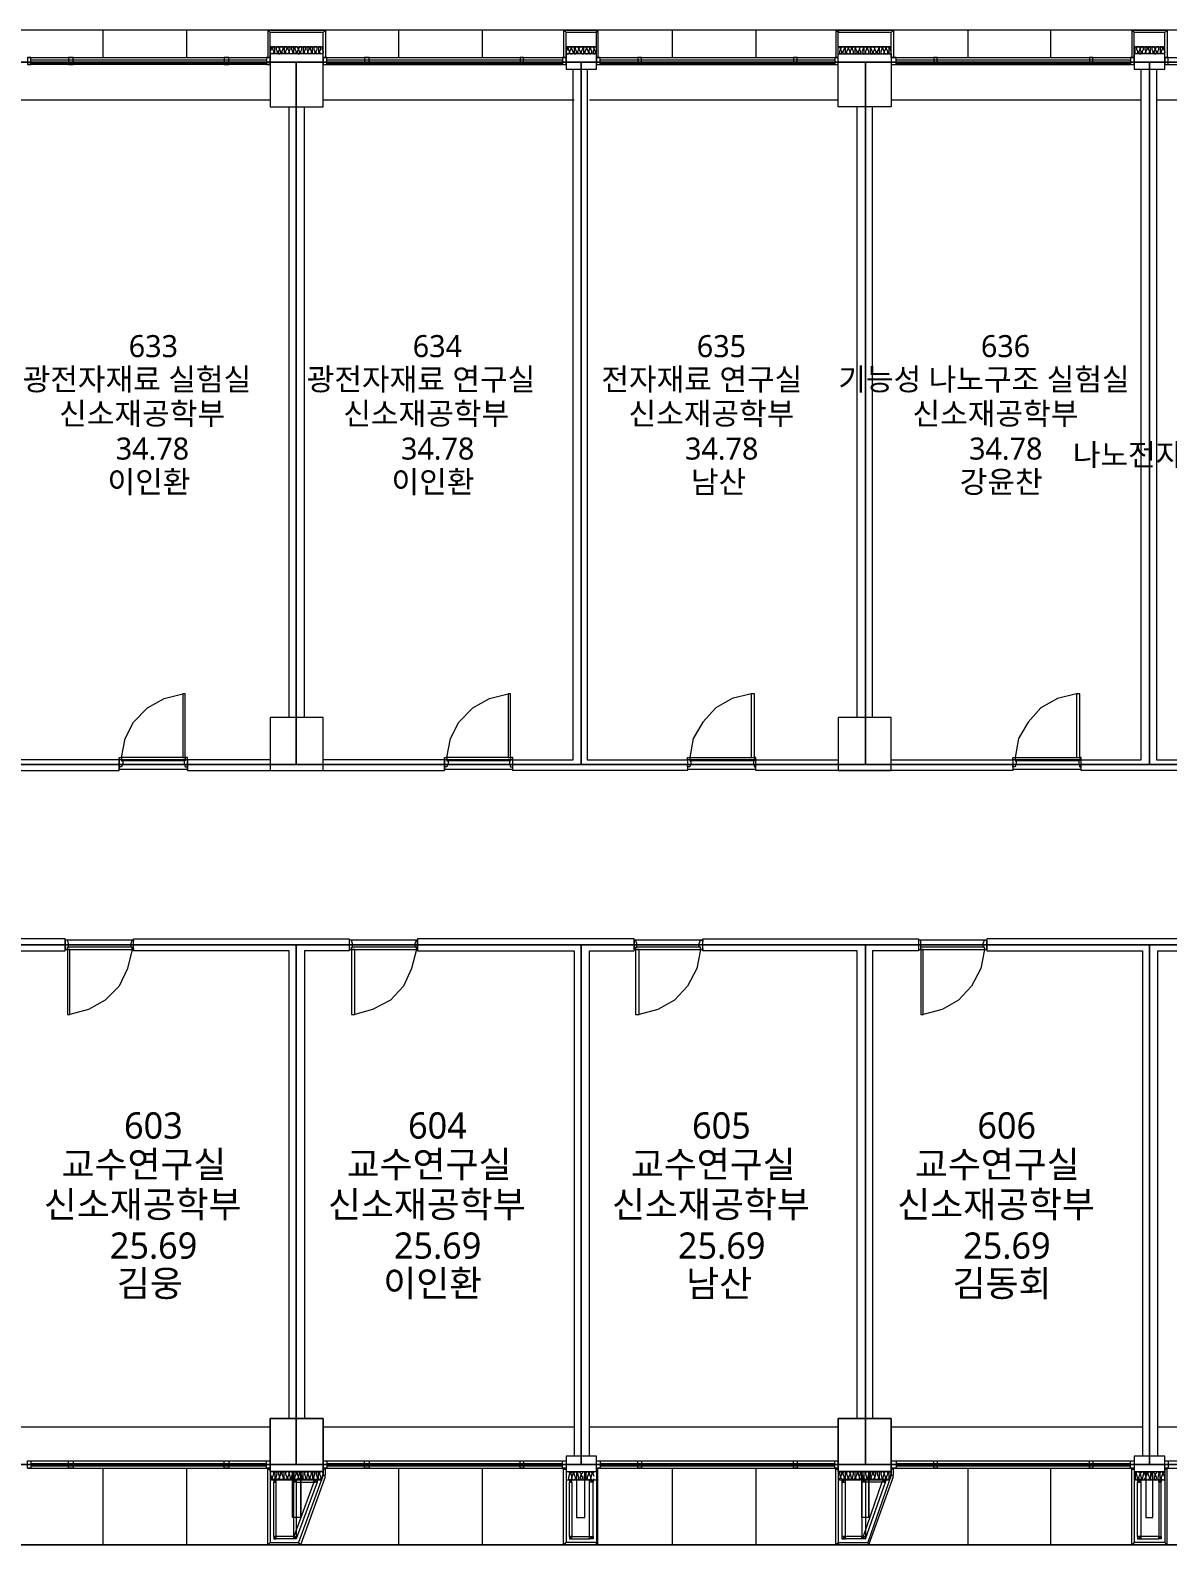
# Model space of a CAD drawing. Header units: millimetres. Extents: x -4005 to 126991, y -1911 to 106703.
# Drawn here: x 30690 to 45690, y 19414 to 39389 of the extents above; entities that cross this region are included whole.
import ezdxf

# ---------------------------------------------------------------- set-up
doc = ezdxf.new("R2010")
doc.units = ezdxf.units.MM
doc.layers.add('PDF_문자', color=7, linetype='Continuous')
doc.layers.add('PDF_형상', color=7, linetype='Continuous')
doc.styles.add('PDF 맑은 고딕', font='malgun.ttf')

msp = doc.modelspace()

# ---------------------------------------------------------------- linework, layer by layer
at = {"layer": 'PDF_형상', "lineweight": 5}
for points in [[(66310, 39389), (71922, 39389), (71891, 39358), (66341, 39358), (66310, 39389), (20174, 39389)], [(31646, 39389), (31646, 39031)], [(32749, 39389), (32749, 39031)], [(35547, 39389), (35547, 39031)], [(36651, 39389), (36651, 39031)], [(39154, 39389), (39154, 39031)], [(40258, 39389), (40258, 39031)], [(43056, 39389), (43056, 39031)], [(44144, 39389), (44144, 39031)], [(49196, 20471), (45449, 20471), (41703, 20471), (37957, 20471), (34195, 20471), (30449, 20471), (26703, 20471), (22956, 20471), (22956, 24466), (18946, 24466), (18946, 32129), (18946, 38969), (22956, 38969), (26703, 38969), (30449, 38969), (34195, 38969), (37957, 38969), (41703, 38969), (45449, 38969), (49196, 38969)], [(30651, 39031), (33853, 39031)], [(33853, 38938), (30651, 38938), (30698, 38938), (30698, 39031), (30651, 39031), (30651, 38938)], [(30698, 39000), (33806, 39000)], [(30698, 38954), (33806, 38954)], [(34553, 39031), (37755, 39031)], [(34599, 39000), (37708, 39000)], [(34599, 38954), (37708, 38954)], [(38159, 39031), (41346, 39031)], [(38206, 39000), (41299, 39000)], [(38206, 38954), (41299, 38954)], [(42045, 39078), (42045, 38378), (41346, 38378), (41346, 39078)], [(42045, 39031), (45247, 39031)], [(42107, 39000), (45201, 39000)], [(42107, 38954), (45201, 38954)], [(45652, 39031), (48854, 39031)], [(30340, 38876), (30340, 29767), (29547, 29767), (29547, 29627), (31863, 29627), (31863, 29767), (30542, 29767), (30542, 38876)], [(34553, 38938), (37755, 38938)], [(38035, 38876), (38035, 29767), (39356, 29767), (39356, 29627), (37055, 29627), (37055, 29767), (37848, 29767), (37848, 38876)], [(38159, 38938), (41346, 38938)], [(42045, 38938), (45247, 38938)], [(45543, 38876), (45543, 29767), (46864, 29767), (46864, 29627), (44548, 29627), (44548, 29767), (45341, 29767), (45341, 38876)], [(45652, 38938), (48854, 38938)], [(30558, 38472), (33853, 38472)], [(34102, 30326), (34102, 38378)], [(34304, 30326), (34304, 38378)], [(34553, 38472), (37864, 38472)], [(38066, 38472), (41346, 38472)], [(41594, 30326), (41594, 38378)], [(41796, 30326), (41796, 38378)], [(42045, 38472), (45341, 38472)], [(45543, 38472), (48854, 38472)], [(49196, 29704), (45449, 29704), (41703, 29704), (37957, 29704), (34195, 29704), (30449, 29704), (26703, 29704), (22956, 29704), (22956, 32129), (18946, 32129), (18946, 24466), (22956, 24466), (22956, 27326), (26703, 27326), (30449, 27326), (34195, 27326), (37957, 27326), (41703, 27326), (45449, 27326), (49196, 27326)], [(32703, 29798), (31894, 29798), (31941, 30046), (32050, 30264), (32236, 30451), (32454, 30575), (32703, 30637)], [(36993, 29798), (36185, 29798), (36231, 30046), (36340, 30264), (36527, 30451), (36744, 30575), (36993, 30637)], [(40195, 30637), (39947, 30575), (39729, 30451), (39558, 30264), (39434, 30046), (39387, 29798), (40195, 29798)], [(44486, 30637), (44237, 30575), (44019, 30451), (43848, 30264), (43724, 30046), (43677, 29798), (44486, 29798)], [(34553, 29627), (34553, 30326), (33853, 30326), (33853, 29627)], [(42045, 29627), (42045, 30326), (41346, 30326), (41346, 29627)], [(31863, 29767), (31863, 29798), (31894, 29798), (31894, 29751), (31910, 29751), (31910, 29720), (31894, 29673), (31863, 29673), (31863, 29689)], [(32765, 29767), (32765, 29798), (32734, 29798), (32734, 29751), (32718, 29751), (32718, 29720), (32734, 29673), (32765, 29673), (32765, 29689)], [(33853, 29767), (32765, 29767), (32765, 29627), (36154, 29627), (36154, 29767), (34553, 29767)], [(36154, 29767), (36154, 29798), (36185, 29798), (36185, 29751), (36200, 29751), (36200, 29720), (36185, 29673), (36154, 29673), (36154, 29689)], [(37055, 29767), (37055, 29798), (37024, 29798), (37024, 29751), (37009, 29751), (37009, 29720), (37024, 29673), (37055, 29673), (37055, 29689)], [(39356, 29767), (39356, 29798), (39387, 29798), (39387, 29751), (39403, 29751), (39403, 29720), (39387, 29673), (39356, 29673), (39356, 29689)], [(40258, 29767), (40258, 29798), (40242, 29798), (40242, 29751), (40226, 29751), (40226, 29720), (40242, 29673), (40258, 29673), (40258, 29689)], [(42045, 29767), (43646, 29767), (43646, 29627), (40258, 29627), (40258, 29767), (41346, 29767)], [(43646, 29767), (43646, 29798), (43677, 29798), (43677, 29751), (43693, 29751), (43693, 29720), (43677, 29673), (43646, 29673), (43646, 29689)], [(44548, 29767), (44548, 29798), (44532, 29798), (44532, 29751), (44517, 29751), (44517, 29720), (44532, 29673), (44548, 29673), (44548, 29689)], [(32718, 29751), (31910, 29751)], [(37009, 29751), (36200, 29751)], [(40226, 29751), (39403, 29751)], [(44517, 29751), (43693, 29751)], [(30558, 20580), (30558, 27248), (31148, 27248), (31148, 27404), (28304, 27404), (28304, 27248), (30356, 27248), (30356, 20580)], [(31148, 27279), (31148, 27264), (31179, 27264), (31179, 27295), (31195, 27295), (31195, 27342), (31179, 27388), (31148, 27388), (31148, 27373)], [(32050, 27279), (32050, 27264), (32034, 27264), (32034, 27295), (32019, 27295), (32019, 27342), (32034, 27388), (32050, 27388), (32050, 27373)], [(34102, 21077), (34102, 27248), (32050, 27248), (32050, 27404), (34895, 27404), (34895, 27248), (34304, 27248), (34304, 21077)], [(34895, 27279), (34895, 27264), (34926, 27264), (34926, 27295), (34941, 27295), (34941, 27342), (34926, 27388), (34895, 27388), (34895, 27373)], [(35796, 27279), (35796, 27264), (35781, 27264), (35781, 27295), (35765, 27295), (35765, 27342), (35781, 27388), (35796, 27388), (35796, 27373)], [(38066, 20580), (38066, 27248), (38656, 27248), (38656, 27404), (35796, 27404), (35796, 27248), (37864, 27248), (37864, 20580)], [(38656, 27279), (38656, 27264), (38672, 27264), (38672, 27295), (38687, 27295), (38687, 27342), (38672, 27388), (38656, 27388), (38656, 27373)], [(39558, 27279), (39558, 27264), (39527, 27264), (39527, 27295), (39511, 27295), (39511, 27342), (39527, 27388), (39558, 27388), (39558, 27373)], [(41594, 21077), (41594, 27248), (39558, 27248), (39558, 27404), (42403, 27404), (42403, 27248), (41796, 27248), (41796, 21077)], [(42403, 27279), (42403, 27264), (42434, 27264), (42434, 27295), (42434, 27342), (42434, 27388), (42403, 27388), (42403, 27373)], [(43304, 27279), (43304, 27264), (43273, 27264), (43273, 27295), (43258, 27295), (43258, 27342), (43273, 27388), (43304, 27388), (43304, 27373)], [(45558, 20580), (45558, 27248), (46164, 27248), (46164, 27404), (45558, 27404), (43304, 27404), (43304, 27248), (45356, 27248), (45356, 20580)], [(32019, 27295), (31195, 27295)], [(31211, 27264), (32034, 27264), (31972, 27015), (31863, 26782), (31677, 26595), (31459, 26471), (31211, 26409)], [(35765, 27295), (34941, 27295)], [(34972, 27264), (35781, 27264), (35718, 27015), (35610, 26782), (35439, 26595), (35205, 26471), (34972, 26409)], [(39511, 27295), (38687, 27295)], [(38719, 27264), (39527, 27264), (39480, 27015), (39356, 26782), (39185, 26595), (38967, 26471), (38719, 26409)], [(43258, 27295), (42434, 27295)], [(42465, 27264), (43273, 27264), (43227, 27015), (43102, 26782), (42931, 26595), (42714, 26471), (42465, 26409)], [(30558, 20968), (33853, 20968)], [(34553, 20968), (37864, 20968)], [(38066, 20968), (41346, 20968)], [(42045, 20968), (45356, 20968)], [(45558, 20968), (48854, 20968)], [(30651, 20518), (33853, 20518)], [(30651, 20424), (33853, 20424)], [(30698, 20486), (33806, 20486)], [(30698, 20455), (33806, 20455)], [(31646, 20424), (31646, 19414)], [(32749, 20424), (32749, 19414)], [(34537, 20284), (34537, 20300), (34553, 20347), (34553, 20362), (34537, 20378), (34522, 20378), (34506, 20362), (34506, 20347), (34522, 20300), (34522, 20284), (34506, 20269), (34490, 20284), (34490, 20300), (34490, 20347), (34490, 20362), (34490, 20378), (34475, 20378), (34459, 20362), (34459, 20347), (34475, 20300), (34475, 20284), (34459, 20269), (34428, 20284), (34428, 20300), (34444, 20347), (34444, 20362), (34428, 20378), (34413, 20378), (34413, 20362), (34413, 20347), (34413, 20300), (34413, 20284), (34397, 20269), (34382, 20284), (34382, 20300), (34397, 20347), (34397, 20362), (34382, 20378), (34366, 20378), (34351, 20362), (34351, 20347), (34351, 20362), (34335, 20378), (34319, 20378), (34304, 20362), (34304, 20347), (34319, 20300), (34319, 20284), (34304, 20269), (34288, 20284), (34288, 20300), (34288, 20347), (34288, 20362), (34288, 20378), (34273, 20378), (34257, 20362), (34257, 20347), (34273, 20300), (34273, 20284), (34257, 20269), (34242, 20284), (34226, 20300), (34242, 20347), (34242, 20362), (34242, 20378), (34226, 20378), (34211, 20362), (34211, 20347), (34226, 20300), (34211, 20284), (34195, 20269), (34180, 20284), (34180, 20300), (34195, 20347), (34195, 20362), (34180, 20378), (34164, 20378), (34164, 20362), (34164, 20347), (34164, 20300), (34164, 20284), (34148, 20269), (34133, 20284), (34133, 20300), (34148, 20347), (34148, 20362), (34133, 20378), (34117, 20378), (34102, 20362), (34102, 20347), (34117, 20300), (34117, 20284), (34102, 20269), (34086, 20284), (34086, 20300), (34102, 20347), (34102, 20362), (34086, 20378), (34071, 20378), (34055, 20362), (34055, 20347), (34071, 20300), (34071, 20284), (34055, 20269), (34040, 20284), (34040, 20300), (34040, 20347), (34040, 20362), (34040, 20378), (34024, 20378), (34009, 20362), (34009, 20347), (34024, 20300), (34024, 20284), (34009, 20269), (33977, 20284), (33977, 20300), (33962, 20284), (33946, 20269), (33931, 20284), (33931, 20300), (33946, 20347), (33946, 20362), (33931, 20378), (33915, 20378), (33915, 20362), (33915, 20347), (33915, 20300), (33915, 20284), (33900, 20269), (33884, 20284), (33884, 20300), (33900, 20347), (33900, 20362), (33884, 20378), (33869, 20378), (33853, 20362), (33853, 20347), (33869, 20300), (33869, 20284), (33853, 20269), (34537, 20269)], [(34257, 19771), (34257, 20378), (34257, 19771), (34148, 19771), (34148, 20378), (34148, 19771)], [(34553, 20518), (37755, 20518)], [(34553, 20424), (37755, 20424)], [(34584, 20315), (34553, 20331), (34584, 20331), (34584, 20409), (34553, 20409), (34553, 20331)], [(34599, 20486), (37708, 20486)], [(34599, 20455), (37708, 20455)], [(35547, 20424), (35547, 19414)], [(36651, 20424), (36651, 19414)], [(37786, 20378), (37801, 20362), (37801, 20347), (37786, 20300), (37786, 20284), (37801, 20269), (37817, 20269), (37833, 20284), (37833, 20300), (37848, 20347), (37848, 20362), (37833, 20378), (37817, 20362), (37817, 20347), (37833, 20300), (37833, 20284), (37848, 20269), (37864, 20269), (37879, 20284), (37879, 20300), (37864, 20347), (37864, 20362), (37879, 20378), (37895, 20362), (37895, 20347), (37895, 20300), (37895, 20284), (37895, 20269), (37910, 20269), (37926, 20284), (37926, 20300), (37910, 20347), (37910, 20362), (37926, 20378), (37941, 20362), (37957, 20347), (37972, 20362), (37988, 20378), (38004, 20362), (38004, 20347), (37988, 20300), (37988, 20284), (38004, 20269), (38019, 20269), (38019, 20284), (38019, 20300), (38019, 20347), (38019, 20362), (38035, 20378), (38050, 20362), (38050, 20347), (38035, 20300), (38035, 20284), (38050, 20269), (38066, 20269), (38081, 20284), (38081, 20300), (38081, 20284), (38097, 20269), (38112, 20269), (38128, 20284)], [(37895, 20378), (37895, 19771), (38004, 19771), (38004, 20378)], [(38128, 20315), (38112, 20347), (38112, 20362), (38128, 20378)], [(38159, 20518), (41346, 20518)], [(38159, 20424), (41346, 20424)], [(38206, 20486), (41299, 20486)], [(38206, 20455), (41299, 20455)], [(39154, 20424), (39154, 19414)], [(40258, 20424), (40258, 19414)], [(42030, 20284), (42030, 20300), (42045, 20347), (42045, 20362), (42030, 20378), (42014, 20378), (42014, 20362), (42014, 20347), (42014, 20300), (42014, 20284), (41999, 20269), (41983, 20284), (41983, 20300), (41999, 20347), (41999, 20362), (41983, 20378), (41967, 20378), (41952, 20362), (41952, 20347), (41967, 20300), (41967, 20284), (41952, 20269), (41936, 20284), (41936, 20300), (41952, 20347), (41952, 20362), (41936, 20378), (41921, 20378), (41905, 20362), (41905, 20347), (41921, 20300), (41921, 20284), (41905, 20269), (41890, 20284), (41890, 20300), (41890, 20347), (41890, 20362), (41890, 20378), (41874, 20378), (41859, 20362), (41859, 20347), (41874, 20300), (41874, 20284), (41859, 20269), (41828, 20284), (41828, 20300), (41812, 20284), (41796, 20269), (41781, 20284), (41781, 20300), (41796, 20347), (41796, 20362), (41781, 20378), (41765, 20378), (41765, 20362), (41765, 20347), (41765, 20300), (41765, 20284), (41750, 20269), (41734, 20284), (41734, 20300), (41750, 20347), (41750, 20362), (41734, 20378), (41719, 20378), (41703, 20362), (41703, 20347), (41719, 20300), (41719, 20284), (41703, 20269), (41688, 20284), (41688, 20300), (41688, 20347), (41688, 20362), (41688, 20378), (41672, 20378), (41657, 20362), (41657, 20347), (41672, 20300), (41672, 20284), (41657, 20269), (41641, 20284), (41625, 20300), (41625, 20284), (41594, 20269), (41579, 20284), (41579, 20300), (41594, 20347), (41594, 20362), (41579, 20378), (41563, 20378), (41563, 20362), (41563, 20347), (41563, 20300), (41563, 20284), (41548, 20269), (41532, 20284), (41532, 20300), (41548, 20347), (41548, 20362), (41532, 20378), (41517, 20378), (41501, 20362), (41501, 20347), (41501, 20362), (41486, 20378), (41470, 20378), (41454, 20362), (41454, 20347), (41470, 20300), (41470, 20284), (41454, 20269), (41439, 20284), (41439, 20300), (41439, 20347), (41439, 20362), (41439, 20378), (41423, 20378), (41408, 20362), (41408, 20347), (41423, 20300), (41423, 20284), (41408, 20269), (41392, 20284), (41377, 20300), (41392, 20347), (41392, 20362), (41377, 20378), (41361, 20378), (41361, 20362), (41361, 20347), (41377, 20300), (41361, 20284), (41346, 20269), (42030, 20269)], [(41750, 19771), (41750, 20378), (41750, 19771), (41657, 19771), (41657, 20378), (41657, 19771)], [(42045, 20518), (45247, 20518)], [(42045, 20424), (45247, 20424)], [(42076, 20315), (42045, 20331), (42076, 20331), (42076, 20409), (42045, 20409), (42045, 20331)], [(42107, 20486), (45201, 20486)], [(42107, 20455), (45201, 20455)], [(43056, 20424), (43056, 19414)], [(44144, 20424), (44144, 19414)], [(45247, 20378), (45263, 20362), (45263, 20347), (45263, 20300), (45263, 20284), (45263, 20269), (45278, 20269), (45294, 20284), (45294, 20300), (45278, 20347), (45278, 20362), (45294, 20378), (45325, 20362), (45325, 20347), (45341, 20300), (45341, 20284), (45341, 20269), (45325, 20269), (45310, 20284), (45310, 20300), (45325, 20347), (45341, 20362), (45356, 20378), (45372, 20362), (45372, 20347), (45356, 20300), (45356, 20284), (45372, 20269), (45387, 20269), (45387, 20284), (45403, 20300), (45418, 20347), (45418, 20362), (45403, 20378), (45387, 20362), (45387, 20347), (45403, 20300), (45403, 20284), (45418, 20269), (45434, 20269), (45449, 20284), (45449, 20300), (45434, 20347), (45434, 20362), (45449, 20378), (45465, 20362), (45465, 20347), (45465, 20300), (45465, 20284), (45465, 20269), (45481, 20269), (45496, 20284), (45496, 20300), (45481, 20347), (45481, 20362), (45496, 20378), (45512, 20362), (45527, 20347), (45512, 20300), (45512, 20284), (45512, 20269), (45527, 20269), (45543, 20284), (45543, 20300), (45527, 20347), (45543, 20362), (45558, 20378), (45574, 20362), (45574, 20347), (45558, 20300), (45558, 20284), (45574, 20269), (45589, 20269), (45589, 20284), (45589, 20300), (45589, 20347), (45589, 20362), (45605, 20378), (45620, 20362), (45620, 20347), (45605, 20300), (45605, 20284), (45620, 20269), (45636, 20269), (45652, 20284), (45652, 20300), (45636, 20347), (45636, 20362), (45652, 20378)], [(45403, 20378), (45403, 19771), (45496, 19771), (45496, 20378)], [(45652, 20518), (48854, 20518)], [(45652, 20424), (48854, 20424)], [(33900, 19523), (33900, 20238), (33931, 20269)], [(34428, 20238), (34164, 19523), (33931, 19523), (33931, 20238)], [(34428, 20269), (34475, 20238), (34195, 19492), (34164, 19523), (34164, 20269), (34195, 20238), (34444, 20238)], [(34444, 20269), (34195, 20269), (34195, 19523)], [(37755, 20269), (38159, 20269)], [(37801, 19523), (37801, 20238), (37833, 20269)], [(37833, 20238), (37833, 19523), (38066, 19523), (38066, 20238)], [(38112, 19523), (38112, 20238), (38066, 20269)], [(41439, 20269), (41392, 20238), (41392, 19523)], [(41936, 20238), (41703, 20238), (41657, 20269), (41657, 19523), (41439, 19523), (41439, 20238)], [(41657, 19523), (41703, 19492), (41967, 20238), (41936, 20238), (41936, 20269), (41967, 20269), (41967, 20238), (41936, 20269), (41703, 20269), (41703, 19523)], [(41921, 20238), (41672, 19523)], [(45247, 20269), (45652, 20269)], [(45294, 19523), (45294, 20238), (45341, 20269)], [(45574, 20238), (45574, 19523), (45341, 19523), (45341, 20238)], [(45605, 19523), (45605, 20238), (45574, 20269)], [(33900, 19492), (33931, 19523)], [(34164, 19492), (33931, 19492)], [(37801, 19492), (37833, 19523)], [(37833, 19492), (38066, 19492)], [(38112, 19492), (38066, 19523)], [(41392, 19492), (41439, 19523)], [(41657, 19492), (41439, 19492)], [(45294, 19492), (45341, 19523)], [(45341, 19492), (45574, 19492)], [(45605, 19492), (45574, 19523)]]:
    msp.add_lwpolyline(points, dxfattribs=at)
for points in [[(33853, 39358), (33822, 39389), (34584, 39389), (34553, 39358)], [(33853, 39358), (33822, 39389), (33822, 39031), (33853, 39031)], [(34553, 39358), (34584, 39389), (34584, 39031), (34553, 39031)], [(37755, 39358), (37724, 39389), (38175, 39389), (38143, 39358)], [(37755, 39358), (37724, 39389), (37724, 39031), (37755, 39031)], [(38159, 39358), (38175, 39389), (38175, 39031), (38159, 39031)], [(41346, 39358), (41315, 39389), (41315, 39031), (41346, 39031)], [(41361, 39358), (41330, 39389), (42076, 39389), (42045, 39358)], [(42045, 39358), (42076, 39389), (42076, 39031), (42045, 39031)], [(45247, 39358), (45216, 39389), (45216, 39031), (45247, 39031)], [(45247, 39358), (45232, 39389), (45683, 39389), (45652, 39358)], [(45652, 39358), (45683, 39389), (45683, 39031), (45652, 39031)], [(34506, 39171), (34490, 39171), (34490, 39140), (34490, 39109), (34490, 39093), (34490, 39078), (34475, 39078), (34459, 39093), (34459, 39109), (34475, 39140), (34475, 39171), (34459, 39171), (34428, 39171), (34428, 39140), (34444, 39109), (34444, 39093), (34428, 39078), (34413, 39078), (34413, 39093), (34413, 39109), (34413, 39140), (34413, 39171), (34397, 39171), (34382, 39171), (34382, 39140), (34397, 39109), (34397, 39093), (34382, 39078), (34366, 39078), (34351, 39093), (34351, 39109), (34366, 39140), (34366, 39171), (34351, 39171), (34335, 39171), (34335, 39140), (34351, 39109), (34351, 39093), (34335, 39078), (34319, 39078), (34304, 39093), (34304, 39109), (34319, 39140), (34319, 39171), (34304, 39171), (34288, 39171), (34288, 39140), (34288, 39109), (34288, 39093), (34288, 39078), (34273, 39078), (34257, 39093), (34257, 39109), (34273, 39140), (34273, 39171), (34257, 39171), (34242, 39171), (34226, 39140), (34211, 39171), (34195, 39171), (34180, 39171), (34180, 39140), (34195, 39109), (34195, 39093), (34180, 39078), (34164, 39078), (34164, 39093), (34164, 39109), (34164, 39140), (34164, 39171), (34148, 39171), (34133, 39171), (34133, 39140), (34148, 39109), (34148, 39093), (34133, 39078), (34117, 39078), (34102, 39093), (34102, 39109), (34117, 39140), (34117, 39171), (34102, 39171), (34086, 39171), (34086, 39140), (34102, 39109), (34102, 39093), (34086, 39078), (34071, 39078), (34055, 39093), (34055, 39109), (34071, 39140), (34071, 39171), (34055, 39171), (34040, 39171), (34040, 39140), (34040, 39109), (34040, 39093), (34040, 39078), (34024, 39078), (34009, 39093), (34009, 39109), (34024, 39140), (34024, 39171), (34009, 39171), (33977, 39171), (33977, 39140), (33962, 39171), (33946, 39171), (33931, 39171), (33931, 39140), (33946, 39109), (33946, 39093), (33931, 39078), (33915, 39078), (33915, 39093), (33915, 39109), (33915, 39140), (33915, 39171), (33900, 39171), (33884, 39171), (33884, 39140), (33900, 39109), (33900, 39093), (33884, 39078), (33869, 39078), (33853, 39093), (33853, 39109), (33869, 39140), (33869, 39171), (33853, 39171), (34553, 39171), (34537, 39171), (34537, 39140), (34553, 39109), (34553, 39093), (34537, 39078), (34522, 39078), (34506, 39093), (34506, 39109), (34522, 39140), (34522, 39171)], [(37801, 39171), (37817, 39171), (37817, 39140), (37801, 39109), (37801, 39093), (37817, 39078), (37833, 39078), (37848, 39093), (37848, 39109), (37833, 39140), (37833, 39171), (37848, 39171), (37864, 39171), (37864, 39140), (37864, 39109), (37864, 39093), (37864, 39078), (37879, 39078), (37895, 39093), (37895, 39109), (37879, 39140), (37879, 39171), (37895, 39171), (37910, 39171), (37926, 39140), (37941, 39171), (37957, 39171), (37972, 39171), (37972, 39140), (37957, 39109), (37957, 39093), (37972, 39078), (37988, 39078), (37988, 39093), (37988, 39109), (37988, 39140), (37988, 39171), (38004, 39171), (38019, 39171), (38019, 39140), (38004, 39109), (38004, 39093), (38019, 39078), (38035, 39078), (38050, 39093), (38050, 39109), (38035, 39140), (38035, 39171), (38050, 39171), (38066, 39171), (38066, 39140), (38050, 39109), (38066, 39093), (38066, 39078), (38081, 39078), (38097, 39093), (38097, 39109), (38081, 39140), (38081, 39171), (38097, 39171), (38112, 39171), (38128, 39140), (38128, 39171), (38159, 39171), (37755, 39171), (37770, 39171), (37770, 39140), (37755, 39109), (37755, 39093), (37770, 39078), (37786, 39078), (37801, 39093), (37801, 39109), (37786, 39140), (37786, 39171)], [(41657, 39171), (41672, 39171), (41672, 39140), (41657, 39109), (41657, 39093), (41672, 39078), (41688, 39078), (41688, 39093), (41688, 39109), (41688, 39140), (41688, 39171), (41703, 39171), (41719, 39171), (41719, 39140), (41703, 39109), (41703, 39093), (41719, 39078), (41734, 39078), (41750, 39093), (41750, 39109), (41734, 39140), (41734, 39171), (41750, 39171), (41765, 39171), (41765, 39140), (41765, 39109), (41765, 39093), (41765, 39078), (41781, 39078), (41796, 39093), (41796, 39109), (41781, 39140), (41781, 39171), (41796, 39171), (41812, 39171), (41828, 39140), (41843, 39109), (41843, 39093), (41828, 39078), (41812, 39078), (41812, 39093), (41812, 39109), (41828, 39140), (41828, 39171), (41859, 39171), (41874, 39171), (41874, 39140), (41859, 39109), (41859, 39093), (41874, 39078), (41890, 39078), (41890, 39093), (41890, 39109), (41890, 39140), (41890, 39171), (41905, 39171), (41921, 39171), (41921, 39140), (41905, 39109), (41905, 39093), (41921, 39078), (41936, 39078), (41952, 39093), (41952, 39109), (41936, 39140), (41936, 39171), (41952, 39171), (41967, 39171), (41967, 39140), (41952, 39109), (41952, 39093), (41967, 39078), (41983, 39078), (41999, 39093), (41999, 39109), (41983, 39140), (41983, 39171), (41999, 39171), (42014, 39171), (42014, 39140), (42014, 39109), (42014, 39093), (42014, 39078), (42030, 39078), (42045, 39093), (42045, 39109), (42030, 39140), (42030, 39171), (42045, 39171), (41346, 39171), (41361, 39171), (41377, 39140), (41361, 39109), (41361, 39093), (41361, 39078), (41377, 39078), (41392, 39093), (41392, 39109), (41377, 39140), (41392, 39171), (41408, 39171), (41423, 39171), (41423, 39140), (41408, 39109), (41408, 39093), (41423, 39078), (41439, 39078), (41439, 39093), (41439, 39109), (41439, 39140), (41439, 39171), (41454, 39171), (41470, 39171), (41470, 39140), (41454, 39109), (41454, 39093), (41470, 39078), (41486, 39078), (41501, 39093), (41501, 39109), (41486, 39140), (41486, 39171), (41501, 39171), (41517, 39171), (41517, 39140), (41501, 39109), (41501, 39093), (41517, 39078), (41532, 39078), (41548, 39093), (41548, 39109), (41532, 39140), (41532, 39171), (41548, 39171), (41563, 39171), (41563, 39140), (41563, 39109), (41563, 39093), (41563, 39078), (41579, 39078), (41594, 39093), (41594, 39109), (41579, 39140), (41579, 39171), (41594, 39171), (41625, 39171), (41625, 39140), (41610, 39109), (41610, 39093), (41625, 39078), (41641, 39078), (41641, 39093), (41641, 39109), (41625, 39140), (41641, 39171)], [(45652, 39171), (45636, 39171), (45636, 39140), (45652, 39109), (45652, 39093), (45636, 39078), (45620, 39078), (45605, 39093), (45605, 39109), (45620, 39140), (45620, 39171), (45605, 39171), (45589, 39171), (45589, 39140), (45589, 39109), (45589, 39093), (45589, 39078), (45574, 39078), (45558, 39093), (45558, 39109), (45574, 39140), (45574, 39171), (45558, 39171), (45543, 39171), (45527, 39140), (45512, 39171), (45496, 39171), (45481, 39171), (45481, 39140), (45496, 39109), (45496, 39093), (45481, 39078), (45465, 39078), (45465, 39093), (45465, 39109), (45465, 39140), (45465, 39171), (45449, 39171), (45434, 39171), (45434, 39140), (45449, 39109), (45449, 39093), (45434, 39078), (45418, 39078), (45403, 39093), (45403, 39109), (45418, 39140), (45418, 39171), (45403, 39171), (45387, 39171), (45387, 39140), (45403, 39109), (45387, 39093), (45387, 39078), (45372, 39078), (45356, 39093), (45356, 39109), (45372, 39140), (45372, 39171), (45356, 39171), (45341, 39171), (45325, 39140), (45325, 39171), (45294, 39171), (45278, 39171), (45278, 39140), (45294, 39109), (45294, 39093), (45278, 39078), (45263, 39078), (45263, 39093), (45263, 39109), (45263, 39140), (45263, 39171), (45247, 39171)], [(30449, 38969), (30449, 29704), (34195, 29704), (34195, 38969)], [(31195, 38938), (31257, 38938), (31257, 39031), (31195, 39031)], [(33247, 38938), (33309, 38938), (33309, 39031), (33247, 39031)], [(33806, 38938), (33853, 38938), (33853, 39031), (33806, 39031)], [(34553, 39078), (33853, 39078), (33853, 38378), (34553, 38378)], [(34553, 39078), (33853, 39078), (33853, 38378), (34553, 38378)], [(33977, 39140), (33962, 39109), (33962, 39093), (33962, 39078), (33977, 39078), (33993, 39093), (33993, 39109)], [(34195, 38969), (34195, 29704), (37957, 29704), (37957, 38969)], [(34226, 39140), (34211, 39109), (34211, 39093), (34226, 39078), (34242, 39078), (34242, 39093), (34242, 39109)], [(34553, 38938), (34599, 38938), (34599, 39031), (34553, 39031)], [(35097, 38938), (35159, 38938), (35159, 39031), (35097, 39031)], [(37149, 38938), (37195, 38938), (37195, 39031), (37149, 39031)], [(37708, 38938), (37755, 38938), (37755, 39031), (37708, 39031)], [(38159, 39078), (37755, 39078), (37755, 38876), (38159, 38876)], [(37941, 39109), (37941, 39093), (37941, 39078), (37926, 39078), (37910, 39093), (37910, 39109), (37926, 39140)], [(37957, 38969), (37957, 29704), (41703, 29704), (41703, 38969)], [(38128, 39140), (38112, 39109), (38112, 39093), (38112, 39078), (38128, 39078), (38143, 39093), (38143, 39109)], [(38159, 38938), (38206, 38938), (38206, 39031), (38159, 39031)], [(38703, 38938), (38750, 38938), (38750, 39031), (38703, 39031)], [(40755, 38938), (40802, 38938), (40802, 39031), (40755, 39031)], [(41299, 38938), (41346, 38938), (41346, 39031), (41299, 39031)], [(41346, 39078), (42045, 39078), (42045, 38378), (41346, 38378)], [(41703, 38969), (41703, 29704), (45449, 29704), (45449, 38969)], [(42045, 38938), (42107, 38938), (42107, 39031), (42045, 39031)], [(42605, 38938), (42651, 38938), (42651, 39031), (42605, 39031)], [(44657, 38938), (44703, 38938), (44703, 39031), (44657, 39031)], [(45201, 38938), (45247, 38938), (45247, 39031), (45201, 39031)], [(45652, 38876), (45652, 39078), (45247, 39078), (45247, 38876)], [(45325, 39140), (45310, 39109), (45310, 39093), (45325, 39078), (45341, 39078), (45341, 39093), (45341, 39109)], [(45449, 38969), (45449, 29704), (49196, 29704), (49196, 38969)], [(45527, 39140), (45512, 39109), (45512, 39093), (45512, 39078), (45527, 39078), (45543, 39093), (45543, 39109)], [(45652, 38938), (45698, 38938), (45698, 39031), (45652, 39031)], [(32734, 29798), (32734, 30637), (32703, 30637), (32703, 29798)], [(37024, 29798), (37024, 30637), (36993, 30637), (36993, 29798)], [(40242, 29798), (40242, 30637), (40195, 30637), (40195, 29798)], [(44532, 29798), (44532, 30637), (44486, 30637), (44486, 29798)], [(33853, 29627), (34553, 29627), (34553, 30326), (33853, 30326)], [(41346, 29627), (42045, 29627), (42045, 30326), (41346, 30326)], [(32765, 29767), (31863, 29767), (31863, 29642), (32765, 29642)], [(37055, 29767), (36154, 29767), (36154, 29642), (37055, 29642)], [(40258, 29767), (39356, 29767), (39356, 29642), (40258, 29642)], [(44548, 29767), (43646, 29767), (43646, 29642), (44548, 29642)], [(31148, 27264), (32050, 27264), (32050, 27388), (31148, 27388)], [(34895, 27264), (35796, 27264), (35796, 27388), (34895, 27388)], [(38656, 27264), (39558, 27264), (39558, 27388), (38656, 27388)], [(42403, 27264), (43304, 27264), (43304, 27388), (42403, 27388)], [(30449, 27326), (30449, 20471), (34195, 20471), (34195, 27326)], [(31179, 27264), (31179, 26409), (31211, 26409), (31211, 27264)], [(34195, 27326), (34195, 20471), (37957, 20471), (37957, 27326)], [(34926, 27264), (34926, 26409), (34972, 26409), (34972, 27264)], [(37957, 27326), (37957, 20471), (41703, 20471), (41703, 27326)], [(38672, 27264), (38672, 26409), (38719, 26409), (38719, 27264)], [(41703, 27326), (41703, 20471), (45449, 20471), (45449, 27326)], [(42434, 27264), (42434, 26409), (42465, 26409), (42465, 27264)], [(45449, 27326), (45449, 20471), (49196, 20471), (49196, 27326)], [(33853, 20378), (33853, 21077), (34553, 21077), (34553, 20378)], [(34553, 21077), (33853, 21077), (33853, 20378), (34553, 20378)], [(41346, 20378), (41346, 21077), (42045, 21077), (42045, 20378)], [(42045, 21077), (41346, 21077), (41346, 20378), (42045, 20378)], [(38159, 20580), (37755, 20580), (37755, 20378), (38159, 20378)], [(45652, 20378), (45652, 20580), (45247, 20580), (45247, 20378)], [(30651, 20518), (30698, 20518), (30698, 20424), (30651, 20424)], [(31195, 20518), (31257, 20518), (31257, 20424), (31195, 20424)], [(33247, 20518), (33309, 20518), (33309, 20424), (33247, 20424)], [(33806, 20518), (33853, 20518), (33853, 20424), (33806, 20424)], [(33853, 20409), (33853, 19445), (33822, 19414), (33822, 20409)], [(33977, 20300), (33993, 20347), (33993, 20362), (33977, 20378), (33962, 20378), (33962, 20362), (33962, 20347)], [(34553, 20518), (34599, 20518), (34599, 20424), (34553, 20424)], [(35097, 20518), (35159, 20518), (35159, 20424), (35097, 20424)], [(37149, 20518), (37195, 20518), (37195, 20424), (37149, 20424)], [(37708, 20518), (37755, 20518), (37755, 20424), (37708, 20424)], [(37755, 19445), (37724, 19414), (37724, 20409), (37755, 20409)], [(38081, 20300), (38066, 20347), (38066, 20362), (38081, 20378), (38097, 20362), (38097, 20347)], [(38159, 20518), (38206, 20518), (38206, 20424), (38159, 20424)], [(38159, 19445), (38175, 19414), (38175, 20409), (38159, 20409)], [(38703, 20518), (38750, 20518), (38750, 20424), (38703, 20424)], [(40755, 20518), (40802, 20518), (40802, 20424), (40755, 20424)], [(41299, 20518), (41346, 20518), (41346, 20424), (41299, 20424)], [(41346, 20409), (41346, 19445), (41315, 19414), (41315, 20409)], [(41625, 20300), (41641, 20347), (41641, 20362), (41641, 20378), (41625, 20378), (41610, 20362), (41610, 20347)], [(41828, 20300), (41843, 20347), (41843, 20362), (41828, 20378), (41812, 20378), (41812, 20362), (41812, 20347)], [(42045, 20518), (42107, 20518), (42107, 20424), (42045, 20424)], [(42605, 20518), (42651, 20518), (42651, 20424), (42605, 20424)], [(44657, 20518), (44703, 20518), (44703, 20424), (44657, 20424)], [(45201, 20518), (45247, 20518), (45247, 20424), (45201, 20424)], [(45247, 19445), (45216, 19414), (45216, 20409), (45247, 20409)], [(45652, 20518), (45698, 20518), (45698, 20424), (45652, 20424)], [(45652, 19445), (45683, 19414), (45683, 20409), (45652, 20409)], [(33900, 20269), (33900, 20238), (33931, 20238), (33931, 20269)], [(34195, 20269), (34195, 20238), (34164, 20238), (34164, 20269)], [(34584, 20315), (34553, 20331), (34226, 19445), (34257, 19414)], [(34351, 20347), (34366, 20300), (34366, 20284), (34351, 20269), (34335, 20284), (34335, 20300)], [(34475, 20269), (34475, 20238), (34428, 20238), (34428, 20269)], [(37801, 20269), (37801, 20238), (37833, 20238), (37833, 20269)], [(37972, 20300), (37957, 20347), (37941, 20300), (37941, 20284), (37941, 20269), (37957, 20269), (37972, 20284)], [(38112, 20269), (38112, 20238), (38066, 20238), (38066, 20269)], [(41392, 20269), (41392, 20238), (41439, 20238), (41439, 20269)], [(41501, 20347), (41517, 20300), (41517, 20284), (41501, 20269), (41486, 20284), (41486, 20300)], [(41703, 20269), (41703, 20238), (41657, 20238), (41657, 20269)], [(42076, 20315), (42045, 20331), (41734, 19445), (41750, 19414)], [(45294, 20269), (45294, 20238), (45341, 20238), (45341, 20269)], [(45605, 20269), (45605, 20238), (45574, 20238), (45574, 20269)], [(108856, 19445), (109835, 19445), (109867, 19414), (108825, 19414), (19583, 19414), (108825, 19414)], [(34226, 19445), (34242, 19414), (33822, 19414), (33853, 19445)], [(33900, 19523), (33900, 19492), (33931, 19492), (33931, 19523)], [(34195, 19523), (34195, 19492), (34164, 19492), (34164, 19523)], [(37755, 19445), (37724, 19414), (38175, 19414), (38143, 19445)], [(37801, 19523), (37801, 19492), (37833, 19492), (37833, 19523)], [(38112, 19523), (38112, 19492), (38066, 19492), (38066, 19523)], [(41734, 19445), (41750, 19414), (41330, 19414), (41361, 19445)], [(41392, 19523), (41392, 19492), (41439, 19492), (41439, 19523)], [(41703, 19523), (41703, 19492), (41657, 19492), (41657, 19523)], [(45247, 19445), (45232, 19414), (45683, 19414), (45652, 19445)], [(45294, 19523), (45294, 19492), (45341, 19492), (45341, 19523)], [(45605, 19523), (45605, 19492), (45574, 19492), (45574, 19523)]]:
    msp.add_lwpolyline(points, close=True, dxfattribs=at)

# ---------------------------------------------------------------- texts
at = {"layer": 'PDF_문자', "attachment_point": 4, "style": 'PDF 맑은 고딕'}
for s, insert, char_height in [('633', (31988, 35221), 290.5), ('634', (35734, 35221), 290.5), ('635', (39480, 35221), 290.5), ('636', (43227, 35221), 290.5), ('광전자재료 실험실', (30589, 34770), 290.5), ('광전자재료 연구실', (34335, 34770), 290.5), ('전자재료 연구실', (38221, 34770), 290.5), ('기능성 나노구조 실험실', (41346, 34770), 290.49), ('신소재공학부', (31071, 34319), 290.5), ('신소재공학부', (34817, 34319), 290.5), ('신소재공학부', (38579, 34319), 290.5), ('신소재공학부', (42325, 34319), 290.5), ('34.78', (31817, 33869), 290.5), ('34.78', (35579, 33869), 290.5), ('34.78', (39325, 33869), 290.5), ('34.78', (43071, 33869), 290.5), ('나노전자유기복합재료연구실 I', (44439, 33775), 290.49), ('이인환', (31708, 33418), 290.5), ('이인환', (35454, 33418), 290.5), ('남산', (39402, 33418), 290.5), ('강윤찬', (42947, 33418), 290.5), ('603', (31926, 24941), 346.4), ('604', (35672, 24941), 346.4), ('605', (39418, 24941), 346.4), ('606', (43180, 24941), 346.4), ('교수연구실', (31102, 24413), 346.4), ('교수연구실', (34863, 24413), 346.4), ('교수연구실', (38610, 24413), 346.4), ('교수연구실', (42356, 24413), 346.4), ('신소재공학부', (30868, 23885), 346.4), ('신소재공학부', (34615, 23885), 346.4), ('신소재공학부', (38361, 23885), 346.4), ('신소재공학부', (42123, 23885), 346.4), ('25.69', (31739, 23356), 346.4), ('25.69', (35485, 23356), 346.4), ('25.69', (39232, 23356), 346.4), ('25.69', (42993, 23356), 346.4), ('김웅', (31832, 22843), 346.4), ('이인환', (35345, 22843), 346.4), ('남산', (39340, 22843), 346.4), ('김동회', (42853, 22843), 346.4)]:
    msp.add_mtext(s, dxfattribs=dict(at, insert=insert, char_height=char_height))

doc.saveas('drawing.dxf')
